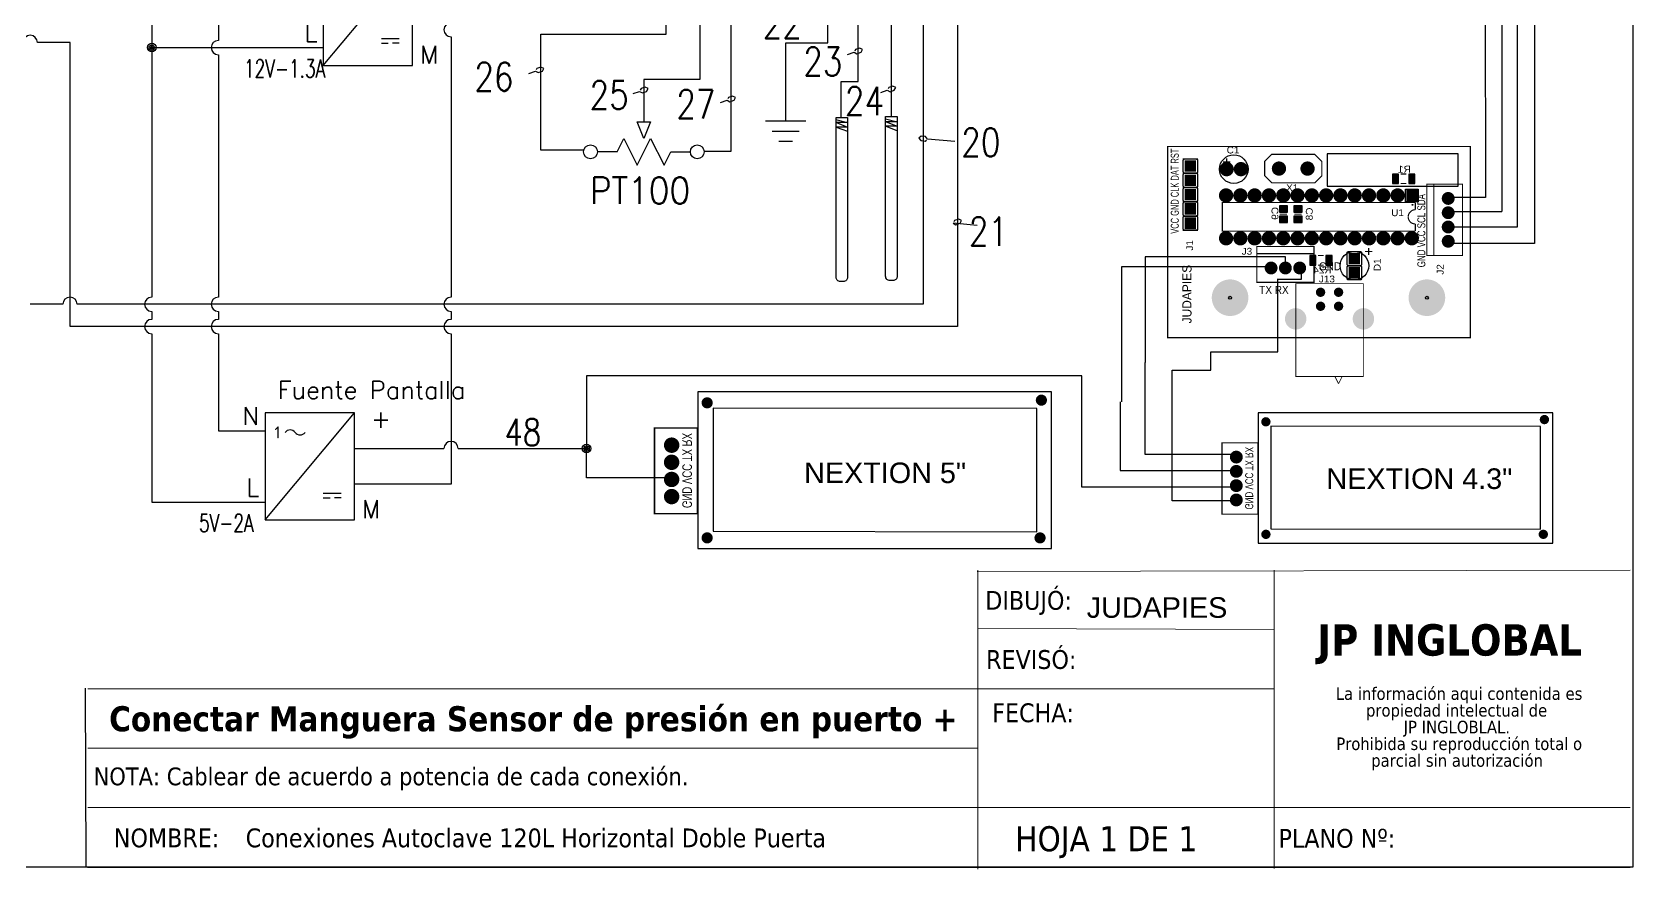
# Model space of a CAD drawing. Header units: inches. Extents: x 18.7 to 39.4, y 4.3 to 20.5.
# Drawn here: x 28.21 to 39.41, y 4.32 to 10.18 of the extents above; entities that cross this region are included whole.
import ezdxf
from ezdxf.enums import TextEntityAlignment as Align

# ---------------------------------------------------------------- set-up
doc = ezdxf.new("R2010")
doc.units = ezdxf.units.IN
doc.header["$MEASUREMENT"] = 0
doc.linetypes.add('CENTERX2', pattern=[20.32, 12.7, -2.54, 2.54, -2.54])
for name, color, linetype in [('CONTORNO', 179, 'Continuous'), ('DESC', 250, 'Continuous'), ('SYMS', 7, 'Continuous'), ('TAGS', 250, 'Continuous'), ('TERMS', 123, 'Continuous'), ('WIRENO', 250, 'Continuous'), ('WIRES', 7, 'Continuous')]:
    doc.layers.add(name, color=color, linetype=linetype)
doc.styles.add('SLDTEXTSTYLE0', font='tahoma.ttf')
doc.styles.add('SLDTEXTSTYLE1', font='')
doc.styles.get("Standard").update_dxf_attribs({"font": 'arial.ttf'})
doc.styles.add('WD', font='romans.shx')
doc.styles.add('WD_IEC', font='isocp2.shx', dxfattribs={"width": 0.9, "height": 4})
doc.styles.get('SLDTEXTSTYLE1').set_extended_font_data('Tahoma', bold=True)

# ---------------------------------------------------------------- blocks, each defined once
blk = doc.blocks.new('SW_NOTE_2')
at = {"layer": 'CONTORNO', "color": 0, "char_height": 1.0583, "attachment_point": 2, "style": 'SLDTEXTSTYLE0'}
for s, insert in [('La información aqui contenida es ', (10.29, 1.34)), ('propiedad intelectual de', (10.08, -0.07)), ('JP INGLOBLAL.', (10.1, -1.48)), ('Prohibida su reproducción total o ', (10.3, -2.89)), ('parcial sin autorización', (10.12, -4.3))]:
    blk.add_mtext(s, dxfattribs=dict(at, insert=insert))
blk = doc.blocks.new('Nivel')
at = {"layer": 'WIRENO'}
for p, q in [((103.38, 60.01), (103.74, 61.39)), ((103.74, 61.39), (103.74, 60.1)), ((103.74, 60.1), (104.25, 61.39)), ((104.25, 61.39), (104.25, 60.07)), ((104.25, 60.07), (104.74, 61.36))]:
    blk.add_line(p, q, dxfattribs=at)
blk.add_lwpolyline([(103.12, 61.39), (121.77, 61.39, -0.414214), (122.27, 60.89), (122.27, 60.54, -0.414214), (121.77, 60.04), (103.12, 60.04)], format="xyb", close=True, dxfattribs=at)
blk = doc.blocks.new('VGND2')
for p, q in [((0.09375, 0), (-0.09375, 0)), ((-0.0625, -0.046875), (0.0625, -0.046875)), ((-0.03125, -0.09375), (0.03125, -0.09375))]:
    blk.add_line(p, q)
at = {"style": 'WD', "flags": 1}
blk.add_attdef('X2TERM01', (0, 0), '', height=0.01, dxfattribs=at)
blk = doc.blocks.new('VVR1TZR')
for p, q in [((0, 0.125), (0, 0.2168)), ((-0.0625, 0.0312), (0.0625, 0.0938)), ((0.0625, 0.0938), (0, 0.125)), ((-0.1406, -0.0312), (-0.1406, 0.0312)), ((-0.1406, 0.0312), (-0.0625, 0)), ((-0.0625, 0), (-0.1406, -0.0312)), ((0.0625, -0.0312), (-0.0625, 0.0312)), ((-0.0625, -0.0938), (0.0625, -0.0312)), ((0, -0.125), (-0.0625, -0.0938)), ((0, -0.125), (0, -0.2168))]:
    blk.add_line(p, q)
for centre in [(0, 0.249), (0, -0.249)]:
    blk.add_circle(centre, 0.0322)
at = {"style": 'WD', "width": 0.7}
for tag, p in [('INST', (0.1562, 0.5599)), ('LOC', (0.1562, 0.3903))]:
    blk.add_attdef(tag, text='', height=0.125, dxfattribs=at).set_placement(p, align=Align.TOP_LEFT)
at = {"linetype": 'Continuous', "style": 'WD', "flags": 8}
for tag, p in [('TERM01', (-0.0625, 0.2812)), ('TERM03', (-0.0781, 0.0469))]:
    blk.add_attdef(tag, text='', height=0.125, dxfattribs=at).set_placement(p, align=Align.RIGHT)
at = {"color": 7, "style": 'WD', "flags": 1}
for tag, p in [('X4TERM01', (-0.0312, 0.25)), ('X2TERM01', (0, 0.2812)), ('X1TERM01', (0.0312, 0.25)), ('X4TERM03', (-0.1406, 0)), ('X4TERM02', (-0.0312, -0.25)), ('X8TERM02', (0, -0.2812)), ('X1TERM02', (0.0312, -0.25))]:
    blk.add_attdef(tag, p, '', height=0.0125, dxfattribs=at)
at = {"style": 'WD'}
for tag, p, width in [('RATING1', (0.1562, 0.1091), 0.9), ('TAG1', (0.1531, -0.0472), 0.9), ('DESC1', (0.1562, -0.2034), 0.7), ('DESC2', (0.1562, -0.3597), 0.7)]:
    blk.add_attdef(tag, p, '', height=0.125, dxfattribs=dict(at, width=width))
at = {"style": 'WD', "flags": 9}
blk.add_attdef('FAMILY', text='', height=0.01, dxfattribs=at).set_placement((-0.2191, -0.0659), align=Align.CENTER)
at = {"linetype": 'Continuous', "style": 'WD', "flags": 9}
blk.add_attdef('ASSYCODE', text='', height=0.01, dxfattribs=at).set_placement((-0.2188, -0.125), align=Align.CENTER)
for tag, p in [('MFG', (-0.2211, -0.0986)), ('CAT', (-0.2211, -0.0835))]:
    blk.add_attdef(tag, text='', height=0.01, dxfattribs=at).set_placement(p, align=Align.MIDDLE)
at = {"linetype": 'Continuous', "style": 'WD', "flags": 8}
blk.add_attdef('TERM02', text='', height=0.125, dxfattribs=at).set_placement((-0.0625, -0.2812), align=Align.TOP_RIGHT)
blk = doc.blocks.new('WD_WNV')
at = {"linetype": 'Continuous', "style": 'WD', "width": 0.8}
blk.add_attdef('WIRENO', text='', height=0.125, dxfattribs=at).set_placement((-0.05, 0), align=Align.MIDDLE_RIGHT)
at = {"style": 'WD', "flags": 1}
for tag, p in [('W01USER', (-0.062, 0.094)), ('W02USER', (-0.062, 0.086)), ('W03USER', (-0.062, 0.078)), ('W04USER', (-0.062, 0.07)), ('W05USER', (-0.062, 0.062)), ('W06USER', (-0.062, 0.055)), ('W07USER', (-0.062, 0.047)), ('W08USER', (-0.062, 0.039)), ('W09USER', (-0.062, 0.031)), ('W10USER', (-0.062, 0.023))]:
    blk.add_attdef(tag, text='', height=0.005, dxfattribs=at).set_placement(p, align=Align.CENTER)
blk = doc.blocks.new('HPW1_1PH')
for p, q in [((0, -0.625), (0.625, 0.125)), ((0.407, -0.437), (0.532, -0.437)), ((0.407, -0.469), (0.454, -0.469)), ((0.532, -0.469), (0.485, -0.469))]:
    blk.add_line(p, q)
blk.add_lwpolyline([(0.625, 0.125), (0, 0.125), (0, -0.625), (0.625, -0.625)], close=True)
for centre, start, end in [((0.175, -0.039), 36.8699, 143.1301), ((0.245, 0.014), 216.8699, 323.1301)]:
    blk.add_arc(centre, 0.0438, start, end)
at = {"style": 'WD_IEC'}
blk.add_text('1', height=0.084, dxfattribs=at).set_placement((0.105, -0.012), align=Align.MIDDLE_RIGHT)
at = {"style": 'WD', "width": 0.7}
for tag, p in [('INST', (-0.284, 0.794)), ('LOC', (-0.284, 0.624)), ('RATING1', (-0.284, 0.285)), ('XREF', (-0.284, -0.691)), ('DESC1', (-0.284, -0.847)), ('DESC2', (-0.284, -1.003)), ('DESC3', (-0.284, -1.158))]:
    blk.add_attdef(tag, text='', height=0.125, dxfattribs=at).set_placement(p, align=Align.CENTER)
at = {"style": 'WD'}
blk.add_attdef('TAG1', text='', height=0.125, dxfattribs=at).set_placement((-0.284, 0.455), align=Align.CENTER)
at = {"linetype": 'Continuous', "style": 'WD', "flags": 9}
for tag, p in [('MFG', (0.887, 0.257)), ('CAT', (0.889, 0.277)), ('ASSYCODE', (0.887, -0.564))]:
    blk.add_attdef(tag, text='', height=0.01, dxfattribs=at).set_placement(p, align=Align.CENTER)
at = {"linetype": 'Continuous', "style": 'WD', "flags": 8}
for tag, p in [('TERM01', (-0.04, 0.04)), ('TERM04', (1.352, -0.085)), ('TERM02', (-0.04, -0.21)), ('TERM05', (1.352, -0.335)), ('TERM03', (-0.04, -0.46))]:
    blk.add_attdef(tag, text='', height=0.125, dxfattribs=at).set_placement(p, align=Align.RIGHT)
at = {"style": 'WD'}
for tag, p, height, flags in [('X4TERM01', (0, 0), 0.0125, 1), ('X1TERM04', (0.625, -0.125), 0.0125, 1), ('X4TERM02', (0, -0.25), 0.0125, 1), ('X1TERM05', (0.625, -0.375), 0.0125, 1), ('X4TERM03', (0, -0.5), 0.0125, 1), ('FAMILY', (0.862, -0.483), 0.01, 9)]:
    blk.add_attdef(tag, p, '', height=height, dxfattribs=dict(at, flags=flags))
blk = doc.blocks.new('WDDOT')
for radius in [0.03, 0.0187, 0.00929]:
    blk.add_circle((0, 0), radius)
blk = doc.blocks.new('WD_WNH')
at = {"linetype": 'Continuous', "style": 'WD', "width": 0.8}
blk.add_attdef('WIRENO', text='', height=0.125, dxfattribs=at).set_placement((0, 0.0625), align=Align.CENTER)
at = {"style": 'WD', "flags": 1}
for tag, p in [('W01USER', (0, 0.0781)), ('W02USER', (0, 0.0703)), ('W03USER', (0, 0.0625)), ('W04USER', (0, 0.0547)), ('W05USER', (0, 0.0469)), ('W06USER', (0, 0.0391)), ('W07USER', (0, 0.0312)), ('W08USER', (0, 0.0234)), ('W09USER', (0, 0.0156)), ('W10USER', (0, 0.0078))]:
    blk.add_attdef(tag, text='', height=0.005, dxfattribs=at).set_placement(p, align=Align.CENTER)
blk = doc.blocks.new('RPAD')
blk.add_trace([(-0.5, -0.5), (-0.5, 0.5), (0.5, -0.5), (0.5, 0.5)])
blk = doc.blocks.new('EPAD')
at = {"const_width": 0.5}
blk.add_lwpolyline([(-0.25, 0, 1), (0.25, 0, 1)], format="xyb", close=True, dxfattribs=at)
blk = doc.blocks.new('NEXTION43')
for points in [[(40.3637, 8.8378), (42.4239, 8.8378), (42.4239, 7.9244), (40.3637, 7.9244)], [(40.449, 8.7404), (42.3352, 8.7436), (42.3352, 8.0251), (40.449, 8.0218)]]:
    blk.add_lwpolyline(points, close=True)
at = {"const_width": 0.008}
blk.add_lwpolyline([(42.4274, 8.1271), (42.6774, 8.1271), (42.6774, 8.6271), (42.4274, 8.6271), (42.4274, 8.1271)], dxfattribs=at)
for centre in [(42.5774, 8.5271), (42.5774, 8.4271), (42.5774, 8.3271), (42.5774, 8.2271)]:
    blk.add_circle(centre, 0.01)
for p, xscale, yscale in [((40.4218, 8.7897), 0.065, 0.065), ((42.3704, 8.7742), 0.065, 0.065), ((42.5774, 8.5271), 0.09, 0.09), ((42.5774, 8.5271), 0.08, 0.08), ((42.5774, 8.4271), 0.09, 0.09), ((42.5774, 8.4271), 0.08, 0.08), ((42.5774, 8.3271), 0.09, 0.09), ((42.5774, 8.3271), 0.08, 0.08), ((42.5774, 8.2271), 0.09, 0.09), ((42.5774, 8.2271), 0.08, 0.08), ((40.4296, 7.9863), 0.065, 0.065), ((42.3704, 7.9863), 0.065, 0.065)]:
    blk.add_blockref('EPAD', p, dxfattribs=dict(xscale=xscale, yscale=yscale))
at = {"width": 0.714286}
blk.add_text('GND VCC TX RX', height=0.056, rotation=90, dxfattribs=at).set_placement((42.5152, 8.1603))

msp = doc.modelspace()

# ---------------------------------------------------------------- linework, layer by layer
at = {"color": 7, "linetype": 'Continuous'}
for p, q in [((39.409, 4.331), (39.409, 20.516)), ((18.659, 4.331), (39.409, 4.331))]:
    msp.add_line(p, q, dxfattribs=at)
at = {"color": 7, "linetype": 'Continuous', "lineweight": 0}
for p, q in [((39.389, 6.408), (34.82, 6.4)), ((34.825, 6.408), (34.825, 4.316)), ((36.899, 6.408), (36.899, 4.319)), ((36.899, 5.993), (34.826, 6.001)), ((36.899, 5.578), (28.599, 5.578)), ((34.825, 5.163), (28.599, 5.163)), ((39.389, 4.748), (28.599, 4.748))]:
    msp.add_line(p, q, dxfattribs=at)
at = {"color": 7, "linetype": 'CENTERX2', "lineweight": 0}
msp.add_line((28.596, 4.327), (39.389, 4.327), dxfattribs=at)
for points, const_width in [([(36.153, 8.036), (38.271, 8.036), (38.271, 9.374), (36.153, 9.374), (36.153, 8.036)], 0.008), ([(36.153, 8.036), (38.271, 8.036), (38.271, 9.374), (36.153, 9.374), (36.153, 8.036)], 0.008), ([(36.153, 8.036), (38.271, 8.036), (38.271, 9.374), (36.153, 9.374), (36.153, 8.036)], 0.008), ([(37.182, 9.12), (36.882, 9.12), (36.832, 9.17), (36.832, 9.27), (36.882, 9.32), (37.182, 9.32), (37.232, 9.27), (37.232, 9.17), (37.182, 9.12)], 0.008), ([(37.182, 9.12), (36.882, 9.12), (36.832, 9.17), (36.832, 9.27), (36.882, 9.32), (37.182, 9.32), (37.232, 9.27), (37.232, 9.17), (37.182, 9.12)], 0.008), ([(37.182, 9.12), (36.882, 9.12), (36.832, 9.17), (36.832, 9.27), (36.882, 9.32), (37.182, 9.32), (37.232, 9.27), (37.232, 9.17), (37.182, 9.12)], 0.008), ([(36.262, 8.788), (36.362, 8.788), (36.362, 9.288), (36.262, 9.288), (36.262, 8.788)], 0.008), ([(36.262, 8.788), (36.362, 8.788), (36.362, 9.288), (36.262, 9.288), (36.262, 8.788)], 0.008), ([(36.262, 8.788), (36.362, 8.788), (36.362, 9.288), (36.262, 9.288), (36.262, 8.788)], 0.008), ([(36.541, 9.266), (36.591, 9.266)], 0.008), ([(36.541, 9.266), (36.591, 9.266)], 0.008), ([(36.541, 9.266), (36.591, 9.266)], 0.008), ([(36.566, 9.291), (36.566, 9.241)], 0.008), ([(36.566, 9.291), (36.566, 9.241)], 0.008), ([(36.566, 9.291), (36.566, 9.241)], 0.008), ([(37.824, 9.182), (37.784, 9.182)], 0.00787), ([(37.824, 9.182), (37.784, 9.182)], 0.00787), ([(37.824, 9.182), (37.784, 9.182)], 0.00787), ([(37.824, 9.115), (37.784, 9.115)], 0.00787), ([(37.824, 9.115), (37.784, 9.115)], 0.00787), ([(37.824, 9.115), (37.784, 9.115)], 0.00787), ([(37.966, 8.611), (38.216, 8.611), (38.216, 9.111), (37.966, 9.111), (37.966, 8.611)], 0.008), ([(37.966, 8.611), (38.216, 8.611), (38.216, 9.111), (37.966, 9.111), (37.966, 8.611)], 0.008), ([(37.966, 8.611), (38.216, 8.611), (38.216, 9.111), (37.966, 9.111), (37.966, 8.611)], 0.008), ([(38.016, 8.611), (38.016, 9.111)], 0.008), ([(38.016, 8.611), (38.016, 9.111)], 0.008), ([(38.016, 8.611), (38.016, 9.111)], 0.008), ([(37.886, 8.982), (36.536, 8.982), (36.536, 8.782), (37.886, 8.782)], 0.008), ([(37.886, 8.982), (36.536, 8.982), (36.536, 8.782), (37.886, 8.782)], 0.008), ([(37.886, 8.982), (36.536, 8.982), (36.536, 8.782), (37.886, 8.782)], 0.008), ([(37.886, 8.982), (37.886, 8.932)], 0.008), ([(37.886, 8.982), (37.886, 8.932)], 0.008), ([(37.886, 8.982), (37.886, 8.932)], 0.008), ([(36.938, 8.901), (36.989, 8.901)], 0.00787), ([(36.938, 8.901), (36.989, 8.901)], 0.00787), ([(36.938, 8.901), (36.989, 8.901)], 0.00787), ([(37.04, 8.901), (37.091, 8.901)], 0.00787), ([(37.04, 8.901), (37.091, 8.901)], 0.00787), ([(37.04, 8.901), (37.091, 8.901)], 0.00787), ([(37.886, 8.932), (37.876, 8.931), (37.866, 8.928), (37.858, 8.923), (37.851, 8.917), (37.845, 8.91), (37.84, 8.902), (37.837, 8.892), (37.836, 8.882)], 0.008), ([(37.886, 8.932), (37.876, 8.931), (37.866, 8.928), (37.858, 8.923), (37.851, 8.917), (37.845, 8.91), (37.84, 8.902), (37.837, 8.892), (37.836, 8.882)], 0.008), ([(37.886, 8.932), (37.876, 8.931), (37.866, 8.928), (37.858, 8.923), (37.851, 8.917), (37.845, 8.91), (37.84, 8.902), (37.837, 8.892), (37.836, 8.882)], 0.008), ([(37.886, 8.832), (37.876, 8.833), (37.866, 8.836), (37.858, 8.84), (37.851, 8.846), (37.845, 8.854), (37.84, 8.862), (37.837, 8.872), (37.836, 8.882)], 0.008), ([(37.886, 8.832), (37.876, 8.833), (37.866, 8.836), (37.858, 8.84), (37.851, 8.846), (37.845, 8.854), (37.84, 8.862), (37.837, 8.872), (37.836, 8.882)], 0.008), ([(37.886, 8.832), (37.876, 8.833), (37.866, 8.836), (37.858, 8.84), (37.851, 8.846), (37.845, 8.854), (37.84, 8.862), (37.837, 8.872), (37.836, 8.882)], 0.008), ([(37.886, 8.782), (37.886, 8.832)], 0.008), ([(37.886, 8.782), (37.886, 8.832)], 0.008), ([(37.886, 8.782), (37.886, 8.832)], 0.008), ([(36.777, 8.424), (37.177, 8.424), (37.177, 8.674), (36.777, 8.674), (36.777, 8.424)], 0.008), ([(36.777, 8.424), (37.177, 8.424), (37.177, 8.674), (36.777, 8.674), (36.777, 8.424)], 0.008), ([(36.777, 8.424), (37.177, 8.424), (37.177, 8.674), (36.777, 8.674), (36.777, 8.424)], 0.008), ([(36.777, 8.624), (37.177, 8.624)], 0.008), ([(36.777, 8.624), (37.177, 8.624)], 0.008), ([(36.777, 8.624), (37.177, 8.624)], 0.008), ([(37.585, 8.64), (37.535, 8.64)], 0.008), ([(37.585, 8.64), (37.535, 8.64)], 0.008), ([(37.585, 8.64), (37.535, 8.64)], 0.008), ([(37.56, 8.665), (37.56, 8.615)], 0.008), ([(37.56, 8.665), (37.56, 8.615)], 0.008), ([(37.56, 8.665), (37.56, 8.615)], 0.008), ([(37.206, 8.611), (37.245, 8.611)], 0.00787), ([(37.206, 8.611), (37.245, 8.611)], 0.00787), ([(37.206, 8.611), (37.245, 8.611)], 0.00787), ([(37.206, 8.544), (37.245, 8.544)], 0.00787), ([(37.206, 8.544), (37.245, 8.544)], 0.00787), ([(37.206, 8.544), (37.245, 8.544)], 0.00787), ([(37.05, 7.764), (37.522, 7.764), (37.522, 8.414), (37.05, 8.414), (37.05, 7.764)], 0.006), ([(37.05, 7.764), (37.522, 7.764), (37.522, 8.414), (37.05, 8.414), (37.05, 7.764)], 0.006), ([(37.05, 7.764), (37.522, 7.764), (37.522, 8.414), (37.05, 8.414), (37.05, 7.764)], 0.006), ([(37.324, 7.764), (37.349, 7.714)], 0.006), ([(37.324, 7.764), (37.349, 7.714)], 0.006), ([(37.324, 7.764), (37.349, 7.714)], 0.006), ([(37.374, 7.764), (37.349, 7.714)], 0.006), ([(37.374, 7.764), (37.349, 7.714)], 0.006), ([(37.374, 7.764), (37.349, 7.714)], 0.006)]:
    msp.add_lwpolyline(points, dxfattribs=dict(const_width=const_width))
msp.add_lwpolyline([(37.269, 9.096), (38.185, 9.096), (38.185, 9.324), (37.269, 9.324), (37.269, 9.096)])
for points in [[(36.262, 9.198), (36.262, 9.278), (36.262, 9.279), (36.263, 9.28), (36.263, 9.281), (36.263, 9.282), (36.264, 9.283), (36.264, 9.283), (36.265, 9.284), (36.265, 9.285), (36.266, 9.286), (36.267, 9.286), (36.268, 9.287), (36.268, 9.287), (36.269, 9.287), (36.27, 9.288), (36.271, 9.288), (36.272, 9.288), (36.352, 9.288), (36.353, 9.288), (36.354, 9.288), (36.355, 9.287), (36.356, 9.287), (36.357, 9.287), (36.358, 9.286), (36.359, 9.286), (36.359, 9.285), (36.36, 9.284), (36.361, 9.283), (36.361, 9.283), (36.362, 9.282), (36.362, 9.281), (36.362, 9.28), (36.362, 9.279), (36.362, 9.278), (36.362, 9.198), (36.362, 9.197), (36.362, 9.196), (36.362, 9.195), (36.362, 9.194), (36.361, 9.193), (36.361, 9.192), (36.36, 9.191), (36.359, 9.191), (36.359, 9.19), (36.358, 9.189), (36.357, 9.189), (36.356, 9.189), (36.355, 9.188), (36.354, 9.188), (36.353, 9.188), (36.352, 9.188), (36.272, 9.188), (36.271, 9.188), (36.27, 9.188), (36.269, 9.188), (36.268, 9.189), (36.268, 9.189), (36.267, 9.189), (36.266, 9.19), (36.265, 9.191), (36.265, 9.191), (36.264, 9.192), (36.264, 9.193), (36.263, 9.194), (36.263, 9.195), (36.263, 9.196), (36.262, 9.197), (36.262, 9.198)], [(36.262, 9.098), (36.262, 9.178), (36.262, 9.179), (36.263, 9.18), (36.263, 9.181), (36.263, 9.182), (36.264, 9.183), (36.264, 9.183), (36.265, 9.184), (36.265, 9.185), (36.266, 9.186), (36.267, 9.186), (36.268, 9.187), (36.268, 9.187), (36.269, 9.187), (36.27, 9.188), (36.271, 9.188), (36.272, 9.188), (36.352, 9.188), (36.353, 9.188), (36.354, 9.188), (36.355, 9.187), (36.356, 9.187), (36.357, 9.187), (36.358, 9.186), (36.359, 9.186), (36.359, 9.185), (36.36, 9.184), (36.361, 9.183), (36.361, 9.183), (36.362, 9.182), (36.362, 9.181), (36.362, 9.18), (36.362, 9.179), (36.362, 9.178), (36.362, 9.098), (36.362, 9.097), (36.362, 9.096), (36.362, 9.095), (36.362, 9.094), (36.361, 9.093), (36.361, 9.092), (36.36, 9.091), (36.359, 9.091), (36.359, 9.09), (36.358, 9.089), (36.357, 9.089), (36.356, 9.089), (36.355, 9.088), (36.354, 9.088), (36.353, 9.088), (36.352, 9.088), (36.272, 9.088), (36.271, 9.088), (36.27, 9.088), (36.269, 9.088), (36.268, 9.089), (36.268, 9.089), (36.267, 9.089), (36.266, 9.09), (36.265, 9.091), (36.265, 9.091), (36.264, 9.092), (36.264, 9.093), (36.263, 9.094), (36.263, 9.095), (36.263, 9.096), (36.262, 9.097), (36.262, 9.098)], [(36.262, 8.998), (36.262, 9.078), (36.262, 9.079), (36.263, 9.08), (36.263, 9.081), (36.263, 9.082), (36.264, 9.083), (36.264, 9.083), (36.265, 9.084), (36.265, 9.085), (36.266, 9.086), (36.267, 9.086), (36.268, 9.087), (36.268, 9.087), (36.269, 9.087), (36.27, 9.088), (36.271, 9.088), (36.272, 9.088), (36.352, 9.088), (36.353, 9.088), (36.354, 9.088), (36.355, 9.087), (36.356, 9.087), (36.357, 9.087), (36.358, 9.086), (36.359, 9.086), (36.359, 9.085), (36.36, 9.084), (36.361, 9.083), (36.361, 9.083), (36.362, 9.082), (36.362, 9.081), (36.362, 9.08), (36.362, 9.079), (36.362, 9.078), (36.362, 8.998), (36.362, 8.997), (36.362, 8.996), (36.362, 8.995), (36.362, 8.994), (36.361, 8.993), (36.361, 8.992), (36.36, 8.991), (36.359, 8.991), (36.359, 8.99), (36.358, 8.989), (36.357, 8.989), (36.356, 8.989), (36.355, 8.988), (36.354, 8.988), (36.353, 8.988), (36.352, 8.988), (36.272, 8.988), (36.271, 8.988), (36.27, 8.988), (36.269, 8.988), (36.268, 8.989), (36.268, 8.989), (36.267, 8.989), (36.266, 8.99), (36.265, 8.991), (36.265, 8.991), (36.264, 8.992), (36.264, 8.993), (36.263, 8.994), (36.263, 8.995), (36.263, 8.996), (36.262, 8.997), (36.262, 8.998)], [(37.769, 9.182), (37.726, 9.182), (37.726, 9.115), (37.769, 9.115), (37.769, 9.182)], [(37.907, 9.072), (37.907, 8.992), (37.907, 8.991), (37.907, 8.99), (37.906, 8.989), (37.906, 8.988), (37.905, 8.988), (37.904, 8.987), (37.903, 8.987), (37.902, 8.987), (37.822, 8.987), (37.821, 8.987), (37.82, 8.987), (37.819, 8.988), (37.818, 8.988), (37.818, 8.989), (37.817, 8.99), (37.817, 8.991), (37.817, 8.992), (37.817, 9.072), (37.817, 9.073), (37.817, 9.074), (37.818, 9.075), (37.818, 9.075), (37.819, 9.076), (37.82, 9.076), (37.821, 9.077), (37.822, 9.077), (37.902, 9.077), (37.903, 9.077), (37.904, 9.076), (37.905, 9.076), (37.906, 9.075), (37.906, 9.075), (37.907, 9.074), (37.907, 9.073), (37.907, 9.072)], [(37.883, 9.182), (37.84, 9.182), (37.84, 9.115), (37.883, 9.115), (37.883, 9.182)], [(36.262, 8.898), (36.262, 8.978), (36.262, 8.979), (36.263, 8.98), (36.263, 8.981), (36.263, 8.982), (36.264, 8.983), (36.264, 8.983), (36.265, 8.984), (36.265, 8.985), (36.266, 8.986), (36.267, 8.986), (36.268, 8.987), (36.268, 8.987), (36.269, 8.987), (36.27, 8.988), (36.271, 8.988), (36.272, 8.988), (36.352, 8.988), (36.353, 8.988), (36.354, 8.988), (36.355, 8.987), (36.356, 8.987), (36.357, 8.987), (36.358, 8.986), (36.359, 8.986), (36.359, 8.985), (36.36, 8.984), (36.361, 8.983), (36.361, 8.983), (36.362, 8.982), (36.362, 8.981), (36.362, 8.98), (36.362, 8.979), (36.362, 8.978), (36.362, 8.898), (36.362, 8.897), (36.362, 8.896), (36.362, 8.895), (36.362, 8.894), (36.361, 8.893), (36.361, 8.892), (36.36, 8.891), (36.359, 8.891), (36.359, 8.89), (36.358, 8.889), (36.357, 8.889), (36.356, 8.889), (36.355, 8.888), (36.354, 8.888), (36.353, 8.888), (36.352, 8.888), (36.272, 8.888), (36.271, 8.888), (36.27, 8.888), (36.269, 8.888), (36.268, 8.889), (36.268, 8.889), (36.267, 8.889), (36.266, 8.89), (36.265, 8.891), (36.265, 8.891), (36.264, 8.892), (36.264, 8.893), (36.263, 8.894), (36.263, 8.895), (36.263, 8.896), (36.262, 8.897), (36.262, 8.898)], [(36.262, 8.798), (36.262, 8.878), (36.262, 8.879), (36.263, 8.88), (36.263, 8.881), (36.263, 8.882), (36.264, 8.883), (36.264, 8.883), (36.265, 8.884), (36.265, 8.885), (36.266, 8.886), (36.267, 8.886), (36.268, 8.887), (36.268, 8.887), (36.269, 8.887), (36.27, 8.888), (36.271, 8.888), (36.272, 8.888), (36.352, 8.888), (36.353, 8.888), (36.354, 8.888), (36.355, 8.887), (36.356, 8.887), (36.357, 8.887), (36.358, 8.886), (36.359, 8.886), (36.359, 8.885), (36.36, 8.884), (36.361, 8.883), (36.361, 8.883), (36.362, 8.882), (36.362, 8.881), (36.362, 8.88), (36.362, 8.879), (36.362, 8.878), (36.362, 8.798), (36.362, 8.797), (36.362, 8.796), (36.362, 8.795), (36.362, 8.794), (36.361, 8.793), (36.361, 8.792), (36.36, 8.791), (36.359, 8.791), (36.359, 8.79), (36.358, 8.789), (36.357, 8.789), (36.356, 8.789), (36.355, 8.788), (36.354, 8.788), (36.353, 8.788), (36.352, 8.788), (36.272, 8.788), (36.271, 8.788), (36.27, 8.788), (36.269, 8.788), (36.268, 8.789), (36.268, 8.789), (36.267, 8.789), (36.266, 8.79), (36.265, 8.791), (36.265, 8.791), (36.264, 8.792), (36.264, 8.793), (36.263, 8.794), (36.263, 8.795), (36.263, 8.796), (36.262, 8.797), (36.262, 8.798)], [(36.935, 8.959), (36.935, 8.914), (36.992, 8.914), (36.992, 8.959), (36.935, 8.959)], [(36.935, 8.888), (36.935, 8.843), (36.992, 8.843), (36.992, 8.888), (36.935, 8.888)], [(37.037, 8.959), (37.037, 8.914), (37.094, 8.914), (37.094, 8.959), (37.037, 8.959)], [(37.037, 8.888), (37.037, 8.843), (37.094, 8.843), (37.094, 8.888), (37.037, 8.888)], [(37.51, 8.63), (37.51, 8.55), (37.51, 8.549), (37.509, 8.548), (37.509, 8.547), (37.509, 8.546), (37.508, 8.545), (37.508, 8.544), (37.507, 8.543), (37.507, 8.543), (37.506, 8.542), (37.505, 8.541), (37.504, 8.541), (37.504, 8.541), (37.503, 8.54), (37.502, 8.54), (37.501, 8.54), (37.5, 8.54), (37.42, 8.54), (37.419, 8.54), (37.418, 8.54), (37.417, 8.54), (37.416, 8.541), (37.415, 8.541), (37.414, 8.541), (37.413, 8.542), (37.412, 8.543), (37.412, 8.543), (37.411, 8.544), (37.411, 8.545), (37.41, 8.546), (37.41, 8.547), (37.41, 8.548), (37.41, 8.549), (37.41, 8.55), (37.41, 8.63), (37.41, 8.631), (37.41, 8.632), (37.41, 8.633), (37.41, 8.634), (37.411, 8.635), (37.411, 8.635), (37.412, 8.636), (37.412, 8.637), (37.413, 8.637), (37.414, 8.638), (37.415, 8.639), (37.416, 8.639), (37.417, 8.639), (37.418, 8.64), (37.419, 8.64), (37.42, 8.64), (37.5, 8.64), (37.501, 8.64), (37.502, 8.64), (37.503, 8.639), (37.504, 8.639), (37.504, 8.639), (37.505, 8.638), (37.506, 8.637), (37.507, 8.637), (37.507, 8.636), (37.508, 8.635), (37.508, 8.635), (37.509, 8.634), (37.509, 8.633), (37.509, 8.632), (37.51, 8.631), (37.51, 8.63)], [(37.147, 8.544), (37.19, 8.544), (37.19, 8.611), (37.147, 8.611), (37.147, 8.544)], [(37.261, 8.544), (37.304, 8.544), (37.304, 8.611), (37.261, 8.611), (37.261, 8.544)], [(37.51, 8.53), (37.51, 8.45), (37.51, 8.449), (37.509, 8.448), (37.509, 8.447), (37.509, 8.446), (37.508, 8.445), (37.508, 8.444), (37.507, 8.443), (37.507, 8.443), (37.506, 8.442), (37.505, 8.441), (37.504, 8.441), (37.504, 8.441), (37.503, 8.44), (37.502, 8.44), (37.501, 8.44), (37.5, 8.44), (37.42, 8.44), (37.419, 8.44), (37.418, 8.44), (37.417, 8.44), (37.416, 8.441), (37.415, 8.441), (37.414, 8.441), (37.413, 8.442), (37.412, 8.443), (37.412, 8.443), (37.411, 8.444), (37.411, 8.445), (37.41, 8.446), (37.41, 8.447), (37.41, 8.448), (37.41, 8.449), (37.41, 8.45), (37.41, 8.53), (37.41, 8.531), (37.41, 8.532), (37.41, 8.533), (37.41, 8.534), (37.411, 8.535), (37.411, 8.535), (37.412, 8.536), (37.412, 8.537), (37.413, 8.537), (37.414, 8.538), (37.415, 8.539), (37.416, 8.539), (37.417, 8.539), (37.418, 8.54), (37.419, 8.54), (37.42, 8.54), (37.5, 8.54), (37.501, 8.54), (37.502, 8.54), (37.503, 8.539), (37.504, 8.539), (37.504, 8.539), (37.505, 8.538), (37.506, 8.537), (37.507, 8.537), (37.507, 8.536), (37.508, 8.535), (37.508, 8.535), (37.509, 8.534), (37.509, 8.533), (37.509, 8.532), (37.51, 8.531), (37.51, 8.53)]]:
    msp.add_lwpolyline(points, close=True)
for centre, radius in [((36.616, 9.216), 0.1), ((36.616, 9.216), 0.1), ((36.616, 9.216), 0.1), ((36.312, 9.238), 0.025), ((36.566, 9.216), 0.025), ((36.666, 9.216), 0.025), ((36.932, 9.22), 0.025), ((37.132, 9.22), 0.025), ((36.312, 9.138), 0.025), ((36.312, 9.038), 0.025), ((36.312, 8.938), 0.025), ((36.562, 9.032), 0.01), ((36.662, 9.032), 0.01), ((36.762, 9.032), 0.01), ((36.862, 9.032), 0.01), ((36.962, 9.032), 0.01), ((37.062, 9.032), 0.01), ((37.162, 9.032), 0.01), ((37.262, 9.032), 0.01), ((37.362, 9.032), 0.01), ((37.462, 9.032), 0.01), ((37.562, 9.032), 0.01), ((37.662, 9.032), 0.01), ((37.762, 9.032), 0.01), ((37.862, 9.032), 0.01), ((37.866, 8.966), 0.00283), ((37.866, 8.966), 0.00283), ((37.866, 8.966), 0.00283), ((38.116, 9.011), 0.01), ((36.312, 8.838), 0.025), ((38.116, 8.911), 0.01), ((36.562, 8.732), 0.01), ((36.662, 8.732), 0.01), ((36.762, 8.732), 0.01), ((36.862, 8.732), 0.01), ((36.962, 8.732), 0.01), ((37.062, 8.732), 0.01), ((37.162, 8.732), 0.01), ((37.262, 8.732), 0.01), ((37.362, 8.732), 0.01), ((37.462, 8.732), 0.01), ((37.562, 8.732), 0.01), ((37.662, 8.732), 0.01), ((37.762, 8.732), 0.01), ((37.861, 8.732), 0.01), ((38.116, 8.811), 0.01), ((37.46, 8.54), 0.1), ((37.46, 8.54), 0.1), ((37.46, 8.54), 0.1), ((38.116, 8.711), 0.01), ((36.877, 8.524), 0.01), ((36.977, 8.524), 0.01), ((37.077, 8.524), 0.01), ((37.46, 8.59), 0.025), ((37.46, 8.49), 0.025), ((37.46, 8.54), 0), ((37.46, 8.54), 0), ((37.46, 8.54), 0), ((36.59, 8.316), 0.01), ((37.967, 8.316), 0.01)]:
    msp.add_circle(centre, radius)
at = {"layer": 'DESC'}
msp.add_line((28.586, 4.337), (28.582, 5.583), dxfattribs=at)
at = {"layer": 'WIRENO'}
for points in [[(33.914, 10.018), (33.959, 10.034), (33.979, 10.024), (34.008, 10.034), (34.018, 10.053), (33.999, 10.063), (33.969, 10.053), (33.964, 10.043)], [(31.685, 9.886), (31.73, 9.901), (31.75, 9.892), (31.779, 9.901), (31.789, 9.921), (31.769, 9.931), (31.74, 9.921), (31.735, 9.911)], [(32.414, 9.745), (32.459, 9.76), (32.479, 9.75), (32.508, 9.76), (32.518, 9.78), (32.498, 9.79), (32.469, 9.78), (32.464, 9.77)], [(34.146, 9.753), (34.192, 9.768), (34.211, 9.758), (34.241, 9.768), (34.251, 9.788), (34.231, 9.798), (34.202, 9.788), (34.197, 9.778)], [(33.025, 9.683), (33.071, 9.698), (33.09, 9.688), (33.12, 9.698), (33.13, 9.717), (33.11, 9.727), (33.081, 9.717), (33.076, 9.708)], [(34.664, 9.41), (34.474, 9.427), (34.46, 9.444), (34.429, 9.447), (34.412, 9.433), (34.427, 9.416), (34.457, 9.413), (34.466, 9.42)], [(34.821, 8.822), (34.653, 8.837), (34.672, 8.827), (34.702, 8.837), (34.712, 8.856), (34.692, 8.866), (34.663, 8.856), (34.658, 8.847)]]:
    msp.add_lwpolyline(points, dxfattribs=at)
at = {"layer": 'WIRES'}
for p, q in [((38.375, 12.829), (38.376, 9.017)), ((29.046, 11.408), (29.046, 10.067)), ((38.599, 10.907), (38.599, 8.81)), ((38.492, 10.798), (38.492, 8.919)), ((38.72, 10.702), (38.72, 8.696)), ((29.512, 10.567), (29.512, 10.117)), ((32.645, 10.161), (32.645, 10.558)), ((32.881, 10.599), (32.881, 9.844)), ((33.1, 9.343), (33.1, 10.558)), ((33.776, 10.1), (33.776, 10.569)), ((33.989, 9.829), (33.989, 10.544)), ((34.221, 9.584), (34.221, 10.553)), ((34.443, 10.59), (34.443, 8.27)), ((34.682, 10.555), (34.682, 8.114)), ((28.474, 10.103), (28.246, 10.103)), ((28.474, 8.114), (28.474, 10.103)), ((31.14, 10.142), (31.14, 8.32)), ((31.768, 9.349), (31.768, 10.161)), ((31.768, 10.161), (32.645, 10.161)), ((33.481, 9.553), (33.481, 10.1)), ((33.481, 10.1), (33.776, 10.1)), ((29.046, 10.067), (30.246, 10.067)), ((29.046, 10.067), (29.046, 8.32)), ((29.512, 10.017), (29.512, 8.32)), ((32.881, 9.844), (32.489, 9.844)), ((32.489, 9.844), (32.489, 9.696)), ((33.868, 9.579), (33.868, 9.829)), ((33.868, 9.829), (33.989, 9.829)), ((32.489, 9.696), (32.489, 9.548)), ((32.067, 9.349), (31.768, 9.349)), ((32.911, 9.343), (33.1, 9.343)), ((38.376, 9.017), (38.127, 9.017)), ((38.121, 8.919), (38.492, 8.919)), ((38.599, 8.81), (38.132, 8.81)), ((38.72, 8.696), (38.11, 8.696)), ((36.87, 8.532), (35.83, 8.532)), ((35.83, 8.532), (35.83, 7.588)), ((36.978, 8.601), (35.995, 8.601)), ((35.995, 8.601), (35.995, 7.863)), ((36.978, 8.514), (36.978, 8.601)), ((37.087, 8.523), (37.087, 8.443)), ((36.925, 7.937), (36.925, 8.449)), ((37.087, 8.443), (36.925, 8.443)), ((28.424, 8.27), (28.196, 8.27)), ((34.443, 8.27), (28.524, 8.27)), ((29.046, 8.22), (29.046, 8.164)), ((29.512, 8.22), (29.512, 8.164)), ((31.14, 8.22), (31.14, 8.164)), ((34.682, 8.114), (28.474, 8.114)), ((29.046, 8.064), (29.046, 6.885)), ((29.512, 8.064), (29.512, 7.385)), ((31.14, 8.064), (31.14, 7.01)), ((35.995, 7.219), (35.995, 7.863)), ((36.455, 7.808), (36.455, 7.937)), ((36.455, 7.937), (36.925, 7.937)), ((35.553, 7.768), (32.088, 7.768)), ((32.088, 7.768), (32.088, 7.26)), ((35.553, 6.989), (35.553, 7.768)), ((36.184, 6.894), (36.184, 7.808)), ((36.184, 7.808), (36.455, 7.808)), ((35.822, 7.588), (35.822, 7.107)), ((29.512, 7.385), (29.839, 7.385)), ((30.464, 7.26), (31.09, 7.26)), ((31.19, 7.26), (32.088, 7.26)), ((32.088, 7.055), (32.088, 7.26)), ((36.642, 7.219), (35.995, 7.219)), ((35.822, 7.107), (36.641, 7.107)), ((31.14, 7.01), (30.464, 7.01)), ((32.681, 7.055), (32.088, 7.055)), ((36.617, 6.989), (35.553, 6.989)), ((29.046, 6.885), (29.839, 6.885)), ((36.642, 6.894), (36.184, 6.894))]:
    msp.add_line(p, q, dxfattribs=at)
for centre, start, end in [((31.14, 10.192), 90, 270), ((28.196, 10.103), 0, 180), ((29.512, 10.067), 90, 270), ((28.474, 8.27), 0, 180), ((29.046, 8.27), 90, 270), ((29.512, 8.27), 90, 270), ((31.14, 8.27), 90, 270), ((29.046, 8.114), 90, 270), ((29.512, 8.114), 90, 270), ((31.14, 8.114), 90, 270), ((31.14, 7.26), 0, 180)]:
    msp.add_arc(centre, 0.05, start, end, dxfattribs=at)

# ---------------------------------------------------------------- block references
for p, xscale, yscale, rotation in [((36.312, 9.238), 0.08, 0.08, 90), ((36.312, 9.138), 0.08, 0.08, 90), ((36.312, 9.038), 0.08, 0.08, 90), ((36.312, 8.938), 0.08, 0.08, 90), ((37.862, 9.032), 0.08, 0.08, 270), ((36.312, 8.838), 0.08, 0.08, 90), ((36.964, 8.936), 0.045, 0.057, 90), ((36.964, 8.865), 0.045, 0.057, 90), ((37.066, 8.936), 0.045, 0.057, 90), ((37.066, 8.865), 0.045, 0.057, 90), ((37.46, 8.59), 0.08, 0.08, 270), ((37.168, 8.578), 0.043, 0.067, 180), ((37.282, 8.578), 0.043, 0.067, 180), ((37.46, 8.49), 0.08, 0.08, 270)]:
    msp.add_blockref('RPAD', p, dxfattribs=dict(xscale=xscale, yscale=yscale, rotation=rotation))
for name, p, xscale, yscale in [('EPAD', (36.566, 9.216), 0.1, 0.1), ('EPAD', (36.566, 9.216), 0.08, 0.08), ('EPAD', (36.666, 9.216), 0.1, 0.1), ('EPAD', (36.666, 9.216), 0.08, 0.08), ('EPAD', (36.932, 9.22), 0.1, 0.1), ('EPAD', (36.932, 9.22), 0.08, 0.08), ('EPAD', (37.132, 9.22), 0.1, 0.1), ('EPAD', (37.132, 9.22), 0.08, 0.08), ('EPAD', (36.562, 9.032), 0.1, 0.1), ('EPAD', (36.662, 9.032), 0.1, 0.1), ('EPAD', (36.762, 9.032), 0.1, 0.1), ('EPAD', (36.862, 9.032), 0.1, 0.1), ('EPAD', (36.962, 9.032), 0.1, 0.1), ('EPAD', (37.062, 9.032), 0.1, 0.1), ('EPAD', (37.162, 9.032), 0.1, 0.1), ('EPAD', (37.262, 9.032), 0.1, 0.1), ('EPAD', (37.362, 9.032), 0.1, 0.1), ('EPAD', (37.462, 9.032), 0.1, 0.1), ('EPAD', (37.562, 9.032), 0.1, 0.1), ('EPAD', (37.662, 9.032), 0.1, 0.1), ('EPAD', (37.762, 9.032), 0.1, 0.1), ('RPAD', (37.747, 9.149), 0.043, 0.067), ('RPAD', (37.861, 9.149), 0.043, 0.067), ('EPAD', (36.562, 9.032), 0.08, 0.08), ('EPAD', (36.662, 9.032), 0.08, 0.08), ('EPAD', (36.762, 9.032), 0.08, 0.08), ('EPAD', (36.862, 9.032), 0.08, 0.08), ('EPAD', (36.962, 9.032), 0.08, 0.08), ('EPAD', (37.062, 9.032), 0.08, 0.08), ('EPAD', (37.162, 9.032), 0.08, 0.08), ('EPAD', (37.262, 9.032), 0.08, 0.08), ('EPAD', (37.362, 9.032), 0.08, 0.08), ('EPAD', (37.462, 9.032), 0.08, 0.08), ('EPAD', (37.562, 9.032), 0.08, 0.08), ('EPAD', (37.662, 9.032), 0.08, 0.08), ('EPAD', (37.762, 9.032), 0.08, 0.08), ('EPAD', (38.116, 9.011), 0.09, 0.09), ('EPAD', (38.116, 9.011), 0.08, 0.08), ('EPAD', (38.116, 8.911), 0.09, 0.09), ('EPAD', (38.116, 8.811), 0.09, 0.09), ('EPAD', (38.116, 8.911), 0.08, 0.08), ('EPAD', (38.116, 8.811), 0.08, 0.08), ('EPAD', (36.562, 8.732), 0.1, 0.1), ('EPAD', (36.562, 8.732), 0.08, 0.08), ('EPAD', (36.662, 8.732), 0.1, 0.1), ('EPAD', (36.662, 8.732), 0.08, 0.08), ('EPAD', (36.762, 8.732), 0.1, 0.1), ('EPAD', (36.762, 8.732), 0.08, 0.08), ('EPAD', (36.862, 8.732), 0.1, 0.1), ('EPAD', (36.862, 8.732), 0.08, 0.08), ('EPAD', (36.962, 8.732), 0.1, 0.1), ('EPAD', (36.962, 8.732), 0.08, 0.08), ('EPAD', (37.062, 8.732), 0.1, 0.1), ('EPAD', (37.062, 8.732), 0.08, 0.08), ('EPAD', (37.162, 8.732), 0.1, 0.1), ('EPAD', (37.162, 8.732), 0.08, 0.08), ('EPAD', (37.262, 8.732), 0.1, 0.1), ('EPAD', (37.262, 8.732), 0.08, 0.08), ('EPAD', (37.362, 8.732), 0.1, 0.1), ('EPAD', (37.362, 8.732), 0.08, 0.08), ('EPAD', (37.462, 8.732), 0.1, 0.1), ('EPAD', (37.462, 8.732), 0.08, 0.08), ('EPAD', (37.562, 8.732), 0.1, 0.1), ('EPAD', (37.562, 8.732), 0.08, 0.08), ('EPAD', (37.662, 8.732), 0.1, 0.1), ('EPAD', (37.662, 8.732), 0.08, 0.08), ('EPAD', (37.762, 8.732), 0.1, 0.1), ('EPAD', (37.762, 8.732), 0.08, 0.08), ('EPAD', (37.861, 8.732), 0.1, 0.1), ('EPAD', (37.861, 8.732), 0.08, 0.08), ('EPAD', (38.116, 8.711), 0.09, 0.09), ('EPAD', (38.116, 8.711), 0.08, 0.08), ('EPAD', (36.877, 8.524), 0.09, 0.09), ('EPAD', (36.877, 8.524), 0.08, 0.08), ('EPAD', (36.977, 8.524), 0.09, 0.09), ('EPAD', (36.977, 8.524), 0.08, 0.08), ('EPAD', (37.077, 8.524), 0.09, 0.09), ('EPAD', (37.077, 8.524), 0.08, 0.08), ('EPAD', (36.59, 8.316), 0.25622, 0.25622), ('EPAD', (36.59, 8.316), 0.23622, 0.23622), ('EPAD', (37.967, 8.316), 0.25622, 0.25622), ('EPAD', (37.967, 8.316), 0.23622, 0.23622), ('EPAD', (37.223, 8.354), 0.065, 0.065), ('EPAD', (37.223, 8.354), 0.065, 0.065), ('EPAD', (37.223, 8.354), 0.065, 0.065), ('EPAD', (37.223, 8.256), 0.065, 0.065), ('EPAD', (37.223, 8.256), 0.065, 0.065), ('EPAD', (37.223, 8.256), 0.065, 0.065), ('EPAD', (37.349, 8.354), 0.065, 0.065), ('EPAD', (37.349, 8.354), 0.065, 0.065), ('EPAD', (37.349, 8.354), 0.065, 0.065), ('EPAD', (37.349, 8.256), 0.065, 0.065), ('EPAD', (37.349, 8.256), 0.065, 0.065), ('EPAD', (37.349, 8.256), 0.065, 0.065), ('EPAD', (37.049, 8.168), 0.15, 0.15), ('EPAD', (37.049, 8.168), 0.15, 0.15), ('EPAD', (37.049, 8.168), 0.15, 0.15), ('EPAD', (37.523, 8.168), 0.15, 0.15), ('EPAD', (37.523, 8.168), 0.15, 0.15), ('EPAD', (37.523, 8.168), 0.15, 0.15)]:
    msp.add_blockref(name, p, dxfattribs=dict(xscale=xscale, yscale=yscale))
at = {"xscale": -1.2, "yscale": 1.2, "zscale": 1.2}
msp.add_blockref('NEXTION43', (83.776, -2.949), dxfattribs=at)
at = {"xscale": -1}
msp.add_blockref('NEXTION43', (79.211, -1.327), dxfattribs=at)
at = {"layer": 'CONTORNO', "color": 7, "xscale": 0.083, "yscale": 0.083, "zscale": 0.083}
msp.add_blockref('SW_NOTE_2', (37.338, 5.477), dxfattribs=at)
at = {"layer": 'SYMS'}
ref = msp.add_blockref('HPW1_1PH', (30.246, 10.567), dxfattribs=at)
ref.add_attrib('TERM01', 'N', dxfattribs={"layer": 'TERMS', "color": 250, "linetype": 'Continuous', "height": 0.125, "style": 'WD', "flags": 8}).set_placement((30.206, 10.607), align=Align.RIGHT)
ref.add_attrib('TERM03', 'L', dxfattribs={"layer": 'TERMS', "color": 250, "linetype": 'Continuous', "height": 0.125, "style": 'WD', "flags": 8}).set_placement((30.206, 10.107), align=Align.RIGHT)
ref.add_attrib('TERM04', '+', dxfattribs={"layer": 'TERMS', "color": 250, "linetype": 'Continuous', "height": 0.125, "style": 'WD', "flags": 8}).set_placement((31.045, 10.594), align=Align.RIGHT)
ref.add_attrib('TERM05', 'M', dxfattribs={"layer": 'TERMS', "color": 250, "linetype": 'Continuous', "height": 0.125, "style": 'WD', "flags": 8}).set_placement((31.052, 9.955), align=Align.RIGHT)
ref.add_attrib('TAG1', 'Fuente 1', dxfattribs={"layer": 'TAGS', "color": 250, "height": 0.125, "style": 'WD'}).set_placement((30.547, 10.798), align=Align.CENTER)
ref.add_attrib('DESC1', '12V-1.3A', dxfattribs={"layer": 'DESC', "height": 0.125, "style": 'WD', "width": 0.7}).set_placement((29.975, 9.858), align=Align.CENTER)
for p in [(29.046, 10.067), (32.088, 7.26)]:
    msp.add_blockref('WDDOT', p, dxfattribs=at)
ref = msp.add_blockref('VVR1TZR', (32.489, 9.337), dxfattribs=dict(at, xscale=1.5, yscale=1.5, zscale=1.5, rotation=270))
ref.add_attrib('TAG1', 'PT100', (32.111, 8.973), dxfattribs={"layer": 'TAGS', "color": 250, "height": 0.1875, "style": 'WD', "width": 0.9})
at = {"layer": 'SYMS', "xscale": 1.5, "yscale": 1.5, "zscale": 1.5}
msp.add_blockref('VGND2', (33.481, 9.553), dxfattribs=at)
at = {"layer": 'SYMS'}
ref = msp.add_blockref('HPW1_1PH', (29.839, 7.385), dxfattribs=at)
ref.add_attrib('TERM01', 'N', dxfattribs={"layer": 'TERMS', "color": 250, "linetype": 'Continuous', "height": 0.125, "style": 'WD', "flags": 8}).set_placement((29.799, 7.425), align=Align.RIGHT)
ref.add_attrib('TERM03', 'L', dxfattribs={"layer": 'TERMS', "color": 250, "linetype": 'Continuous', "height": 0.125, "style": 'WD', "flags": 8}).set_placement((29.799, 6.925), align=Align.RIGHT)
ref.add_attrib('TERM04', '+', dxfattribs={"layer": 'TERMS', "color": 250, "linetype": 'Continuous', "height": 0.125, "style": 'WD', "flags": 8}).set_placement((30.719, 7.406), align=Align.RIGHT)
ref.add_attrib('TERM05', 'M', dxfattribs={"layer": 'TERMS', "color": 250, "linetype": 'Continuous', "height": 0.125, "style": 'WD', "flags": 8}).set_placement((30.645, 6.773), align=Align.RIGHT)
ref.add_attrib('TAG1', 'Fuente Pantalla', dxfattribs={"layer": 'TAGS', "color": 250, "height": 0.125, "style": 'WD'}).set_placement((30.584, 7.607), align=Align.CENTER)
ref.add_attrib('DESC1', '5V-2A', dxfattribs={"layer": 'DESC', "height": 0.125, "style": 'WD', "width": 0.7}).set_placement((29.568, 6.676), align=Align.CENTER)
at = {"layer": 'WIRENO'}
ref = msp.add_blockref('WD_WNV', (33.776, 10.288), dxfattribs=at)
ref.add_attrib('WIRENO', '22', dxfattribs={"linetype": 'Continuous', "height": 0.2, "style": 'WD', "width": 0.8}).set_placement((33.594, 10.231), align=Align.MIDDLE_RIGHT)
ref = msp.add_blockref('WD_WNV', (33.989, 10.043), dxfattribs=at)
ref.add_attrib('WIRENO', '23', dxfattribs={"linetype": 'Continuous', "height": 0.2, "style": 'WD', "width": 0.8}).set_placement((33.878, 9.97), align=Align.MIDDLE_RIGHT)
ref = msp.add_blockref('WD_WNV', (32.645, 10.28), dxfattribs=at)
ref.add_attrib('WIRENO', '26', dxfattribs={"linetype": 'Continuous', "height": 0.2, "style": 'WD', "width": 0.8}).set_placement((31.577, 9.863), align=Align.MIDDLE_RIGHT)
ref = msp.add_blockref('WD_WNV', (32.881, 10.07), dxfattribs=at)
ref.add_attrib('WIRENO', '25', dxfattribs={"linetype": 'Continuous', "height": 0.2, "style": 'WD', "width": 0.8}).set_placement((32.383, 9.735), align=Align.MIDDLE_RIGHT)
ref = msp.add_blockref('WD_WNV', (33.1, 9.708), dxfattribs=at)
ref.add_attrib('WIRENO', '27', dxfattribs={"linetype": 'Continuous', "height": 0.2, "style": 'WD', "width": 0.8}).set_placement((32.99, 9.671), align=Align.MIDDLE_RIGHT)
ref = msp.add_blockref('WD_WNV', (34.221, 9.778), dxfattribs=at)
ref.add_attrib('WIRENO', '24', dxfattribs={"linetype": 'Continuous', "height": 0.2, "style": 'WD', "width": 0.8}).set_placement((34.169, 9.693), align=Align.MIDDLE_RIGHT)
at = {"layer": 'WIRENO', "color": 18, "true_color": 0x000000, "xscale": 0.06, "yscale": 0.06, "zscale": 0.06, "rotation": 270}
msp.add_blockref('Nivel', (30.231, 15.766), dxfattribs=at)
at = {"layer": 'WIRENO', "xscale": 0.06, "yscale": 0.06, "zscale": 0.06, "rotation": 270}
msp.add_blockref('Nivel', (30.578, 15.772), dxfattribs=at)
at = {"layer": 'WIRENO'}
ref = msp.add_blockref('WD_WNV', (34.443, 9.43), dxfattribs=at)
ref.add_attrib('WIRENO', '20', dxfattribs={"linetype": 'Continuous', "height": 0.2, "style": 'WD', "width": 0.8}).set_placement((34.983, 9.404), align=Align.MIDDLE_RIGHT)
ref = msp.add_blockref('WD_WNV', (34.682, 8.847), dxfattribs=at)
ref.add_attrib('WIRENO', '21', dxfattribs={"linetype": 'Continuous', "height": 0.2, "style": 'WD', "width": 0.8}).set_placement((35.036, 8.78), align=Align.MIDDLE_RIGHT)
ref = msp.add_blockref('WD_WNH', (31.587, 7.058), dxfattribs=dict(at, xscale=1.5, yscale=1.5, zscale=1.5))
ref.add_attrib('WIRENO', '48', dxfattribs={"linetype": 'Continuous', "height": 0.1875, "style": 'WD', "width": 0.8}).set_placement((31.642, 7.224), align=Align.BOTTOM_CENTER)

# ---------------------------------------------------------------- texts
for s, height, width, p in [('C1', 0.048, 1.041667, (36.566, 9.326)), ('C1', 0.048, 1.041667, (36.566, 9.326)), ('C1', 0.048, 1.041667, (36.566, 9.326)), ('X1', 0.048, 1.041667, (36.982, 9.062)), ('X1', 0.048, 1.041667, (36.982, 9.062)), ('X1', 0.048, 1.041667, (36.982, 9.062)), ('U1', 0.048, 1.041667, (37.717, 8.887)), ('U1', 0.048, 1.041667, (37.717, 8.887)), ('U1', 0.048, 1.041667, (37.717, 8.887)), ('J3', 0.048, 1.041667, (36.671, 8.617)), ('J3', 0.048, 1.041667, (36.671, 8.617)), ('J3', 0.048, 1.041667, (36.671, 8.617)), ('GND', 0.056, 0.892857, (37.212, 8.508)), ('GND', 0.056, 0.892857, (37.212, 8.508)), ('GND', 0.056, 0.892857, (37.212, 8.508)), ('J13', 0.048, 1.041667, (37.211, 8.423)), ('J13', 0.048, 1.041667, (37.211, 8.423)), ('J13', 0.048, 1.041667, (37.211, 8.423)), ('TX RX', 0.056, 0.892857, (36.794, 8.343)), ('TX RX', 0.056, 0.892857, (36.794, 8.343)), ('TX RX', 0.056, 0.892857, (36.794, 8.343))]:
    msp.add_text(s, height=height, dxfattribs=dict(width=width)).set_placement(p)
for s, height, width, p in [('VCC GND CLK DAT RST', 0.056, 0.535714, (36.231, 8.764)), ('VCC GND CLK DAT RST', 0.056, 0.535714, (36.231, 8.764)), ('VCC GND CLK DAT RST', 0.056, 0.535714, (36.231, 8.764)), ('GND VCC SCL SDA', 0.056, 0.714286, (37.956, 8.529)), ('GND VCC SCL SDA', 0.056, 0.714286, (37.956, 8.529)), ('GND VCC SCL SDA', 0.056, 0.714286, (37.956, 8.529)), ('J1', 0.048, 1.041667, (36.331, 8.646)), ('J1', 0.048, 1.041667, (36.331, 8.646)), ('J1', 0.048, 1.041667, (36.331, 8.646)), ('JUDAPIES', 0.064, 0.9375, (36.32, 8.136)), ('JUDAPIES', 0.064, 0.9375, (36.32, 8.136)), ('JUDAPIES', 0.064, 0.9375, (36.32, 8.136)), ('D1', 0.048, 1.041667, (37.643, 8.502)), ('D1', 0.048, 1.041667, (37.643, 8.502)), ('D1', 0.048, 1.041667, (37.643, 8.502)), ('J2', 0.048, 1.041667, (38.084, 8.477)), ('J2', 0.048, 1.041667, (38.084, 8.477)), ('J2', 0.048, 1.041667, (38.084, 8.477))]:
    msp.add_text(s, height=height, rotation=90, dxfattribs=dict(width=width)).set_placement(p)
at = {"text_generation_flag": 2, "width": 1.041667}
for s, p in [('R1', (37.854, 9.192)), ('R1', (37.854, 9.192)), ('R1', (37.854, 9.192)), ('R24', (37.3, 8.487)), ('R24', (37.3, 8.487)), ('R24', (37.3, 8.487))]:
    msp.add_text(s, height=0.048, dxfattribs=at).set_placement(p)
for s, p in [('C9', (36.928, 8.951)), ('C9', (36.928, 8.951)), ('C9', (36.928, 8.951)), ('C8', (37.168, 8.947)), ('C8', (37.168, 8.947)), ('C8', (37.168, 8.947))]:
    msp.add_text(s, height=0.048, rotation=90, dxfattribs=at).set_placement(p)
at = {"char_height": 0.144, "attachment_point": 1}
for s, width, insert in [('NEXTION 5"', 1.27171, (33.61, 7.162)), ('NEXTION 4.3"', 1.73789, (37.264, 7.121)), ('JUDAPIES', 1.27171, (35.587, 6.219))]:
    msp.add_mtext_dynamic_manual_height_columns(s, width=width, gutter_width=1, heights=[0], dxfattribs=dict(at, insert=insert))
at = {"color": 7, "linetype": 'Continuous', "lineweight": 0, "attachment_point": 1, "style": 'SLDTEXTSTYLE0'}
for s, insert, char_height in [('REVISÓ:', (34.883, 5.849), 0.1318), ('FECHA:', (34.926, 5.476), 0.1318), ('NOTA: Cablear de acuerdo a potencia de cada conexión.', (28.639, 5.027), 0.1245), ('\\pi-0.39529,l0.52705,t1.0541;NOMBRE:^IConexiones Autoclave 120L Horizontal Doble Puerta', (28.649, 4.6), 0.13176), ('HOJA 1 DE 1', (35.087, 4.616), 0.17568), ('PLANO Nº:', (36.929, 4.597), 0.1318)]:
    msp.add_mtext(s, dxfattribs=dict(at, insert=insert, char_height=char_height))
at = {"layer": 'CONTORNO', "color": 7}
for s, insert, char_height, attachment_point, style in [('DIBUJÓ:  ', (34.877, 6.263), 0.1318, 1, 'SLDTEXTSTYLE0'), ('    Conectar Manguera Sensor de presión en puerto +', (31.571, 5.456), 0.17568, 2, 'SLDTEXTSTYLE1')]:
    msp.add_mtext(s, dxfattribs=dict(at, insert=insert, char_height=char_height, attachment_point=attachment_point, style=style))
at = {"layer": 'CONTORNO', "insert": (37.201, 6.03), "char_height": 0.2196, "attachment_point": 1, "style": 'SLDTEXTSTYLE1'}
msp.add_mtext('JP INGLOBAL', dxfattribs=at)

doc.saveas('drawing.dxf')
